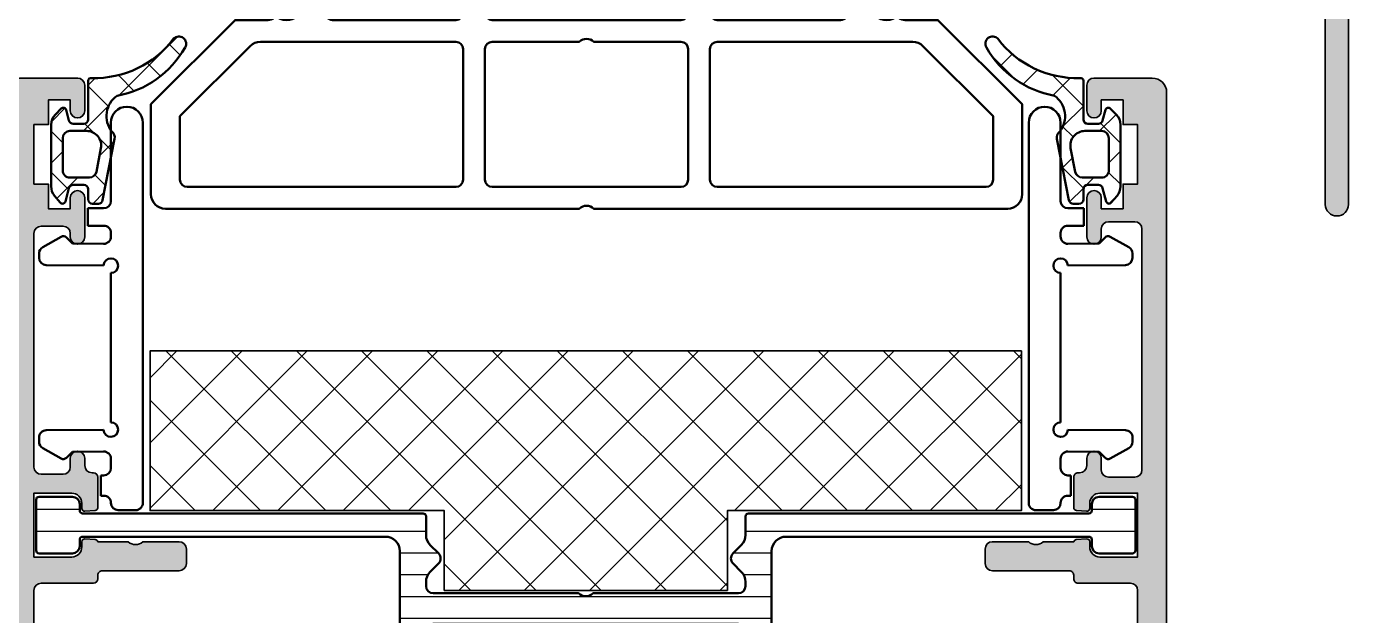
# Model space of a CAD drawing. Header units: millimetres. Extents: x -1189 to 0, y 0 to 841.
# Drawn here: x -142.4 to -51.4, y 626.5 to 667.1 of the extents above; entities that cross this region are included whole.
import ezdxf

# ---------------------------------------------------------------- set-up
doc = ezdxf.new("R2010")
doc.units = ezdxf.units.MM
for name, color, linetype, lineweight in [('S03_AL_Kontur', 255, 'Continuous', 35), ('S04_AL_Schraffur', 253, 'Continuous', 25), ('S05_EPDM_Kontur', 31, 'Continuous', 50), ('S06_EPDM_Schraffur', 43, 'Continuous', 25), ('S07_Isolation_Kontur', 91, 'Continuous', 50), ('S08_Isolation_Schraffur', 103, 'Continuous', 25), ('S09_KS_Kontur', 254, 'Continuous', 50), ('S14_Zubehör_Schraffur', 33, 'Continuous', 25), ('S35_Dämmung_Kontur', 3, 'Continuous', 35), ('S36_Dämmung_Schraffur', 120, 'Continuous', 25)]:
    doc.layers.add(name, color=color, linetype=linetype, lineweight=lineweight)

# ---------------------------------------------------------------- blocks, each defined once
blk = doc.blocks.new('278385_s')
at = {"layer": 'S09_KS_Kontur'}
for points in [[(-1.972611661398811, 6.789338876437856), (-1.184713604965282, 5.33702463610684, -0.5685429899143327), (-1.8, 4.303224318423972), (-1.899999999999999, 4.303224318423965), (-1.899999999999999, 0.3032243184239682, 0.414213562373095), (-0.8999999999999955, -0.6967756815760389, -0.414213562373095), (-0.6999999999999984, -0.8967756815760346), (-0.6999999999999988, -1.196775681576035, 0.414213562373095), (-0.1999999999999988, -1.696775681576035), (3.200000000000002, -1.696775681576035, 0.414213562373095), (3.5, -1.396775681576038), (3.500000000000002, -0.896775681576031, -0.414213562373095), (3.700000000000002, -0.6967756815760353), (4.800000000000002, -0.6967756815760353, -0.414213562373095), (5.000000000000002, -0.8967756815760346), (5.000000000000002, -2.696775681576028, 0.414213562373095), (5.500000000000004, -3.196775681576028, -0.414213562373095), (5.800000000000002, -3.496775681576025), (5.800000000000002, -3.696775681576028, 0.414213562373095), (6.300000000000002, -4.196775681576028), (16.7456769507773, -4.196775681576028, 0.5205670505517448), (17.02758473701307, -3.794169638578332), (16.95668773432059, -3.599381724573725, -0.5205670505517448), (17.23859552055636, -3.196775681576028), (17.94989623089514, -3.196775681576028, -0.315298788878983), (18.4197425412881, -3.52576560991319), (19.69458688330019, -7.028371652910899, -0.5205670505517478), (19.50664835914301, -7.29677568157603), (18.63989794855664, -7.296775681576033, 1.624273344964764), (18.78348872658186, -9.524361888472578, -0.3123882026992382), (19.0105547950459, -9.54122012602047, 0.1715728752538101), (19.4505323477842, -9.696775681576026), (21.7, -9.696775681576028), (27.5, -15.49677568157603), (27.5, -21.69677568157603, -0.414213562373095), (26.5, -22.69677568157603), (-1.999999999999992, -22.69677568157604, 0.4000000000000087), (-3.000000000000006, -22.69677568157604), (-31.5, -22.69677568157604, -0.4142135623730951), (-32.5, -21.69677568157604), (-32.5, -15.49677568157603), (-26.7, -9.696775681576028), (-24.4505323477842, -9.696775681576026, 0.1715728752538107), (-24.0105547950459, -9.54122012602047, -0.3123882026992382), (-23.78348872658186, -9.524361888472578, 1.624273344964764), (-23.63989794855664, -7.296775681576033), (-24.50664835914301, -7.29677568157603, -0.5205670505517468), (-24.69458688330019, -7.028371652910899), (-23.4197425412881, -3.52576560991319, -0.315298788878983), (-22.94989623089514, -3.196775681576028), (-22.23859552055636, -3.196775681576028, -0.5205670505517456), (-21.95668773432059, -3.599381724573725), (-22.02758473701307, -3.794169638578332, 0.5205670505517448), (-21.74567695077729, -4.196775681576028), (-11.3, -4.196775681576032, 0.414213562373095), (-10.8, -3.696775681576032), (-10.8, -3.496775681576025, -0.414213562373095), (-10.5, -3.196775681576028, 0.414213562373095), (-10, -2.696775681576028), (-10, -0.8967756815760346, -0.414213562373095), (-9.799999999999999, -0.6967756815760353), (-8.7, -0.6967756815760353, -0.414213562373095), (-8.5, -0.8967756815760346), (-8.5, -1.396775681576038, 0.414213562373095), (-8.2, -1.696775681576039), (-4.799999999999997, -1.696775681576035, 0.414213562373095), (-4.299999999999999, -1.196775681576035), (-4.299999999999997, -0.8967756815760382, -0.414213562373095), (-4.099999999999997, -0.6967756815760353, 0.4142135623730951), (-3.100000000000003, 0.3032243184239682), (-3.100000000000001, 4.303224318423965), (-3.199999999999999, 4.303224318423965, -0.5685429899143336), (-3.815286395034719, 5.33702463610684), (-3.027388338601189, 6.789338876437856, -0.5951694776161409)], [(-1.999999999999995, -3.696775681576035, 0.400000000000006), (-3.000000000000003, -3.696775681576035), (-8.999999999999998, -3.696775681576032), (-8.999999999999998, -3.896775681576027, -0.414213562373095), (-9.299999999999999, -4.196775681576028, 0.414213562373095), (-9.499999999999996, -4.396775681576031), (-9.499999999999998, -9.19677568157606, 0.414213562373095), (-8.999999999999998, -9.696775681576062), (4.000000000000004, -9.69677568157601, 0.414213562373095), (4.500000000000002, -9.19677568157601), (4.499999999999998, -4.396775681576031, 0.414213562373095), (4.299999999999999, -4.196775681576028, -0.414213562373095), (4.000000000000002, -3.896775681576031), (4.000000000000002, -3.696775681576032)], [(-11.5, -9.696775681576007, 0.414213562373095), (-11, -9.196775681576003), (-11, -6.196775681576032, 0.414213562373095), (-11.5, -5.696775681576032), (-21.33340978754151, -5.696775681576035, 0.7228447219220605), (-21.51209079204562, -6.237759288133407, -0.2999511632831438), (-20.47422659524214, -9.081391066191388, 0.4841854633560997), (-19.98772233983162, -9.696775681576002)], [(6.500000000000004, -5.696775681576032, 0.414213562373095), (6.000000000000002, -6.196775681576032), (6.000000000000002, -9.196775681576005, 0.414213562373095), (6.500000000000004, -9.696775681576007), (14.98772233983162, -9.696775681576003, 0.4841854633560995), (15.47422659524214, -9.081391066191388, -0.299951163283144), (16.51209079204562, -6.237759288133407, 0.72284472192206), (16.33340978754151, -5.696775681576032)], [(-30.5, -20.69677568157603, 0.414213562373095), (-30, -21.19677568157603), (-11.5, -21.19677568157604, 0.414213562373095), (-11, -20.69677568157604), (-11, -11.69677568157604, 0.414213562373095), (-11.5, -11.19677568157604), (-24.95735931288072, -11.19677568157603, 0.198912367379658), (-25.66446609406727, -11.48966890038949), (-30.5, -16.32520280632222)], [(4.500000000000002, -11.69677568157604, 0.414213562373095), (4, -11.19677568157603), (-1.999999999999998, -11.19677568157604, 0.4000000000000014), (-2.999999999999999, -11.19677568157604), (-8.999999999999998, -11.19677568157604, 0.414213562373095), (-9.499999999999998, -11.69677568157604), (-9.5, -20.69677568157604, 0.414213562373095), (-9, -21.19677568157604), (4.000000000000004, -21.19677568157604, 0.414213562373095), (4.500000000000004, -20.69677568157604)], [(6.000000000000002, -20.69677568157604, 0.414213562373095), (6.500000000000004, -21.19677568157604), (25, -21.19677568157603, 0.414213562373095), (25.5, -20.69677568157603), (25.5, -16.32520280632222), (20.66446609406726, -11.48966890038949, 0.1989123673796576), (19.95735931288071, -11.19677568157604), (6.500000000000004, -11.19677568157604, 0.414213562373095), (6.000000000000002, -11.69677568157604)]]:
    blk.add_lwpolyline(points, format="xyb", close=True, dxfattribs=at)
blk = doc.blocks.new('244830_s')
at = {"layer": 'S06_EPDM_Schraffur'}
h = blk.add_hatch(dxfattribs=at)
h.set_pattern_fill('NETZ', color=256, scale=2, angle=45, style=0)
h.set_pattern_definition([(45, (617.6430148783927, -433.0248518218812), (-1.414213562373095, 1.414213562373095), []), (135, (617.6430148783927, -433.0248518218812), (-1.414213562373095, -1.414213562373095), [])])
edge = h.paths.add_edge_path()
edge.add_arc((-2.034493289877435, 14.4148935485659), 6.740180858722241, 209.3700512350098, 259.78928910730383, ccw=False)
edge.add_arc((-7.480198624881018, 11.36740274323142), 0.4999999999999946, 44.0683597394538, 211.0936793420307, ccw=False)
edge.add_arc((-1.679429882861586, 15.80543483673694), 6.807379143250569, 216.9314333465158, 271.7086807207741)
edge.add_arc((-1.434867263047893, 8.805453047253074), 0.2000000000006434, -1.432454155292362e-11, 101.99999999996828, ccw=False)
edge.add_line((-1.234867263047249, 8.805453047253025), (-1.234867263047249, 6.155499459965313))
edge.add_arc((-0.9348672630471075, 6.15549945996541), 0.3000000000001417, 180.0000000000185, 269.9933231079374)
edge.add_line((-0.9349022231721165, 5.855499462002285), (-0.1991450165367041, 5.855413721455079))
edge.add_arc((-0.1991100564113628, 6.155413719418073), 0.300000000000011, 269.9933231078738, 345.0020871750988)
edge.add_line((0.09067051976717266, 6.077778561985099), (0.286053689845744, 6.807064744601746))
edge.add_arc((0.4792397524149221, 6.755340913562221), 0.1999905234464567, 45.00209392151629, 165.0111296612356, ccw=False)
edge.add_line((0.6206492395073155, 6.896760736885028), (1.026467698804936, 6.491044948072101))
edge.add_arc((0.3194503822191963, 5.783848713602233), 1.00000000000023, 0.00667689207358535, 45.007248721084295, ccw=False)
edge.add_line((1.319450375429369, 5.783965247352455), (1.316751917452507, 1.533195530431499))
edge.add_arc((0.3167519242423035, 1.533312064181776), 1.000000000000261, 319.99332914569226, 359.9933231079232, ccw=False)
edge.add_line((1.082721523454893, 0.8904352695448665), (0.6844087249234008, 0.4158567854594821))
edge.add_arc((0.531213691815615, 0.5444441711514252), 0.2000085846357204, 194.9949547169631, 319.9908951983617, ccw=False)
edge.add_line((0.3380156768344023, 0.4926951524621472), (0.08902272705597625, 1.422147713532524))
edge.add_arc((-0.2007591602997477, 1.344517450357071), 0.300000000000226, 14.99694512833483, 89.9935321095999)
edge.add_line((-0.2007252945048776, 1.644517448445811), (-0.9365709708606573, 1.644600515108436))
edge.add_arc((-0.9366048366553728, 1.344600517019832), 0.3000000000000915, 89.99353210962943, 179.9933231079169)
edge.add_line((-1.236604834618447, 1.344635477144948), (-1.236628147543797, 0.6445824879829161))
edge.add_arc((-1.536628145506666, 0.6446174481079535), 0.299999999999886, 270.00000000001313, 359.9933231079319, ccw=False)
edge.add_line((-1.536628145506597, 0.3446174481080675), (-1.936628147543502, 0.3446174481080106))
edge.add_arc((-1.936628147543562, 0.6446174481081727), 0.300000000000162, 191.0245730891836, 270.0000000000115, ccw=False)
edge.add_line((-2.231091725171041, 0.587248454296855), (-3.05464108069441, 4.81436267523236))
edge.add_arc((-2.563868451315437, 4.909977664917692), 0.5000000000000766, 125.4973903420088, 191.0245730891649, ccw=False)
edge.add_arc((-4.212267089522613, 6.371088134938761), 1.719110725760273, 322.1837843679336, 415.125660958805)
edge = h.paths.add_edge_path(flags=16)
edge.add_line((0.5180558317761097, 2.644493661742217), (0.518055831775996, 4.855389154711133))
edge.add_arc((0.01805583177601022, 4.855389154711091), 0.4999999999999858, 4.885331990728101e-12, 90.0000000000016)
edge.add_line((0.01805583177599601, 5.355389154711077), (-1.131378266252113, 5.355389154711133))
edge.add_arc((-1.131378266252218, 4.355389154711097), 1.000000000000036, 89.99999999999399, 191.0245730891656)
edge.add_line((-2.112923525010046, 4.164159175340444), (-1.798225802653633, 2.548878672056787))
edge.add_arc((-1.30745317327472, 2.644493661742192), 0.5000000000000322, 191.0245730891744, 270.0000000000061)
edge.add_line((-1.307453173274666, 2.14449366174216), (0.0180558317761097, 2.14449366174216))
edge.add_arc((0.01805583177609549, 2.644493661742175), 0.5000000000000142, 270.0000000000016, 360.0000000000048)
at = {"layer": 'S05_EPDM_Kontur'}
for points in [[(-3.229316544093081, 7.781460395252964, -0.2236146196424351), (-7.90836065559688, 11.10918331047458, -0.8927326299376446), (-7.120943379936648, 11.71516080421628, 0.2436685488918972), (-1.476449601211471, 9.001082567400488, -0.4769755326980664), (-1.234867263047249, 8.805453047253025), (-1.234867263047249, 6.155499459965313, 0.4141794308396479), (-0.9349022231721165, 5.855499462002285), (-0.1991450165367041, 5.855413721455079, 0.3394969062912931), (0.09067051976717266, 6.077778561985099), (0.286053689845744, 6.807064744601746, -0.5774028381890749), (0.6206492395073155, 6.896760736885028), (1.026467698804936, 6.491044948072101, -0.1989149611761456), (1.319450375429369, 5.783965247352455), (1.316751917452507, 1.533195530431499, -0.176326953544638), (1.082721523454893, 0.8904352695448665), (0.6844087249234008, 0.4158567854594821, -0.6067906612294862), (0.3380156768344023, 0.4926951524621472), (0.08902272705597625, 1.422147713532524, 0.3394376508386507), (-0.2007252945048776, 1.644517448445811), (-0.9365709708606573, 1.644600515108436, 0.41421249396698), (-1.236604834618447, 1.344635477144948), (-1.236628147543797, 0.6445824879829161, -0.4141794308396478), (-1.536628145506597, 0.3446174481080675), (-1.936628147543502, 0.3446174481080106, -0.3589156494199879), (-2.231091725171041, 0.587248454296855), (-3.05464108069441, 4.81436267523236, -0.2939707904310423), (-2.854201388559432, 5.317048648348532, 0.4293335145750402)], [(0.5180558317761097, 2.644493661742217), (0.518055831775996, 4.855389154711133, 0.4142135623730784), (0.01805583177599601, 5.355389154711077), (-1.131378266252113, 5.355389154711133, 0.4717616953293868), (-2.112923525010046, 4.164159175340444), (-1.798225802653633, 2.548878672056787, 0.3589156494200065), (-1.307453173274666, 2.14449366174216), (0.0180558317761097, 2.14449366174216, 0.4142135623731117)]]:
    blk.add_lwpolyline(points, format="xyb", close=True, dxfattribs=at)
blk = doc.blocks.new('460730_s')
at = {"layer": 'S04_AL_Schraffur'}
h = blk.add_hatch(color=256, dxfattribs=at)
h.dxf.hatch_style = 1
h.paths.add_polyline_path([(10.69999999999999, 1.999999999999993, -0.4142135623730951), (10.19999999999999, 2.499999999999993), (10.19999999999999, 4, -0.4142135623730951), (10.69999999999999, 4.5), (10.95, 4.5, 1), (10.95, 5.5), (8.25, 5.5, 1), (8.25, 4.5), (9, 4.5), (9, 2.999999999999957), (7.299999999999997, 2.999999999999957), (7.299999999999995, 2.000000000000053), (3.200000000000003, 2.000000000000053), (3.200000000000005, 2.999999999999957), (1.499999999999996, 2.999999999999957), (1.5, 4.5), (2.250000000000032, 4.500000000000007, 1), (2.250000000000025, 5.500000000000007), (0.4999999999999964, 5.5, 0.4142135623730929), (0, 5), (0, 1, 0.4142135623730951), (1, 0), (81.50000000000003, -7.105427357601002e-15, 0.4142135623730949), (82.00000000000003, 0.4999999999999931), (82.00000000000003, 4.499999999999979, 0.4142135623730909), (81.50000000000003, 4.999999999999979), (80.20000000000002, 4.999999999999993, 0.4142135623730949), (79.70000000000002, 4.500000000000007), (79.70000000000002, 3.999999999999986), (80.70000000000002, 3.999999999999979), (80.70000000000002, 2.499999999999986, -0.4142135623730951), (79.70000000000002, 1.499999999999986), (75.70000000000002, 1.499999999999986, -0.4142135623730943), (74.70000000000002, 2.499999999999988), (74.70000000000002, 3.999999999999986), (75.70000000000002, 3.999999999999986), (75.70000000000002, 4.499999999999993, 0.4142135623730951), (75.20000000000002, 4.999999999999993), (72.4, 4.999999999999993, 0.4142135623730951), (71.9, 4.499999999999993), (71.9, 4.29999999999999, 0.4142135623730992), (72.4, 3.79999999999999), (72.9, 3.799999999999997, -0.414213562373097), (73.4, 3.299999999999994), (73.4, 2.499999999999989, -0.4142135623730951), (72.9, 1.999999999999989), (55.5, 1.999999999999989, -0.4142135623730951), (55, 2.499999999999989), (55, 3.300000000042118, -0.4142135623730951), (55.5, 3.800000000042118), (56.00000000000645, 3.800000000042118, 0.4142135623730962), (56.50000000000645, 4.300000000042116), (56.50000000000645, 4.500000000046411, 0.4142135623730938), (56.00000000000645, 5.000000000046413), (55.5, 5.000000000046413, -0.4142135623730951), (55, 5.500000000046413), (55, 6.100000000000023, 0.4142135623730951), (54.70000000000001, 6.400000000000013), (54.54938411129854, 6.400000000000013, -0.4142135623730986), (54.24938411129853, 6.700000000000021), (54.24938411129853, 8.49999999999999, -0.3999999999999999), (54.24938411129853, 9.499999999999998), (54.24938411129853, 12.00000000000003, 0.414213562373095), (53.74938411129854, 12.50000000000001), (52.74938411129853, 12.50000000000001, 0.4142135623730951), (52.24938411129853, 12.00000000000001), (52.24938411129853, 6.400000000000014, 0.3233120854365964), (52.09938411129852, 6.2201769888134), (52.04999999999998, 5.513951294748844, 0.434812374960939), (52.24951281005195, 5.300000000000011), (52.93377223398314, 5.300000000000004, -0.5119182938524799), (53.21837722339829, 4.905131670194974), (52.31837722339833, 2.205131670194966, -0.3228228060551147), (52.03377223398317, 2.000000000000011), (50.16622776601684, 2.000000000000021, -0.3228228060551128), (49.88162277660169, 2.205131670194971), (48.98162277660171, 4.905131670194961, -0.5119182938524856), (49.26622776601687, 5.300000000000012), (49.95048718994805, 5.300000000000011, 0.4348123749609299), (50.15000000000001, 5.513951294748824), (50.10105123163956, 6.213951294748831, 0.3939104756149538), (49.90153842158759, 6.400000000000013), (48.49999999999998, 6.399999999999984, 0.4142135623730888), (47.5, 5.399999999999984), (47.5, 2.499999999999975, -0.4142135623730953), (47.00000000000001, 1.999999999999989), (35.29999999999998, 1.999999999999993, -0.4142135623730973), (34.79999999999998, 2.499999999999991), (34.79999999999998, 6.099999999999994, 0.4142135623730865), (34.49999999999999, 6.399999999999991), (34.24938411130027, 6.399999999999999, -0.4142135623730865), (33.94938411130028, 6.699999999999996), (33.94938411130028, 11.99999999999999, 0.4142135623730951), (33.44938411130028, 12.49999999999999), (32.44938411129854, 12.49999999999999, 0.4142135623730951), (31.94938411129854, 11.99999999999999), (31.94938411129854, 9.5, -0.4000000000000031), (31.94938411129854, 8.499999999999986), (31.94938411129854, 6.400000000000006, 0.3233120854365927), (31.79938411129854, 6.220176988813377), (31.74999999999999, 5.513951294748232, 0.4348123749609304), (31.94951281005195, 5.299999999999415), (32.29999999999997, 5.299999999999422, -0.4142135623731009), (32.99999999999999, 4.599999999999419), (32.99999999999999, 1.999999999999996), (28.60000000000001, 1.999999999999996), (28.60000000000002, 4.599999999999426, -0.4142135623730934), (29.30000000000001, 5.299999999999415), (29.65048718994805, 5.299999999999415, 0.4348123749609288), (29.85000000000001, 5.513951294748226), (29.80105123163952, 6.213951294748816, 0.3939104756149464), (29.60153842158754, 6.400000000000006), (27.49999999999998, 6.400000000000006, 0.4142135623730951), (27.19999999999997, 6.100000000000005), (27.19999999999997, 6.000000000000014, -0.4142135623730951), (26.69999999999997, 5.500000000000014), (26.19999999999997, 5.500000000000014, 1), (26.19999999999997, 4.500000000000007), (26.79999999999998, 4.5, -0.4142135623730914), (27.29999999999997, 4), (27.29999999999997, 2.499999999999989, -0.4142135623730951), (26.79999999999997, 1.999999999999989)])
at = {"layer": 'S03_AL_Kontur'}
blk.add_lwpolyline([(31.94938411129854, 8.499999999999986, 0.4000000000000026), (31.94938411129854, 9.5), (31.94938411129854, 11.99999999999999, -0.414213562373095), (32.44938411129854, 12.49999999999999), (33.44938411130028, 12.49999999999999, -0.414213562373095), (33.94938411130028, 11.99999999999999), (33.94938411130028, 6.699999999999996, 0.414213562373095), (34.24938411130027, 6.399999999999999), (34.49999999999999, 6.399999999999991, -0.414213562373095), (34.79999999999998, 6.099999999999994), (34.79999999999998, 2.499999999999989, 0.414213562373095), (35.29999999999998, 1.999999999999993), (47.00000000000003, 1.999999999999989, 0.4142135623730955), (47.5, 2.499999999999989), (47.5, 5.399999999999984, -0.414213562373095), (48.5, 6.399999999999984), (49.90153842158759, 6.400000000000013, -0.3939104756149392), (50.10105123163956, 6.213951294748838), (50.15000000000001, 5.513951294748843, -0.4348123749609385), (49.95048718994806, 5.300000000000011), (49.26622776601687, 5.300000000000011, 0.5119182938524829), (48.98162277660171, 4.905131670194962), (49.88162277660169, 2.205131670194966, 0.3228228060551124), (50.16622776601685, 2.000000000000021), (52.03377223398317, 2.000000000000011, 0.3228228060551125), (52.31837722339833, 2.205131670194962), (53.21837722339828, 4.905131670194962, 0.5119182938524837), (52.93377223398315, 5.300000000000004), (52.24951281005195, 5.300000000000011, -0.4348123749609377), (52.04999999999998, 5.513951294748843), (52.09938411129852, 6.220176988813414, -0.3233120854365777), (52.24938411129853, 6.400000000000013), (52.24938411129853, 12.00000000000001, -0.414213562373095), (52.74938411129853, 12.50000000000001), (53.74938411129855, 12.50000000000001, -0.414213562373095), (54.24938411129853, 12.00000000000001), (54.24938411129853, 9.5, 0.4000000000000029), (54.24938411129853, 8.499999999999986), (54.24938411129853, 6.700000000000017, 0.414213562373095), (54.54938411129854, 6.400000000000013), (54.70000000000002, 6.400000000000013, -0.414213562373095), (55, 6.100000000000016), (55, 5.500000000046413, 0.414213562373095), (55.5, 5.000000000046413), (56.00000000000645, 5.000000000046413, -0.4142135623730928), (56.50000000000645, 4.500000000046413), (56.50000000000645, 4.300000000042118, -0.4142135623730973), (56.00000000000645, 3.800000000042118), (55.5, 3.800000000042118, 0.414213562373095), (55, 3.300000000042118), (55, 2.499999999999989, 0.414213562373095), (55.5, 1.999999999999989), (72.9, 1.999999999999989, 0.414213562373095), (73.4, 2.499999999999989), (73.4, 3.29999999999999, 0.414213562373095), (72.9, 3.799999999999997), (72.4, 3.79999999999999, -0.414213562373095), (71.9, 4.29999999999999), (71.9, 4.499999999999993, -0.414213562373095), (72.4, 4.999999999999993), (75.20000000000002, 4.999999999999993, -0.414213562373095), (75.70000000000002, 4.499999999999993), (75.70000000000002, 3.999999999999986), (74.70000000000002, 3.999999999999986), (74.70000000000002, 2.499999999999993, 0.4142135623730955), (75.70000000000002, 1.499999999999986), (79.70000000000002, 1.499999999999986, 0.414213562373095), (80.70000000000002, 2.499999999999986), (80.70000000000002, 3.999999999999979), (79.70000000000002, 3.999999999999986), (79.70000000000002, 4.499999999999993, -0.4142135623730947), (80.19999999999999, 4.999999999999993), (81.50000000000003, 4.999999999999979, -0.414213562373095), (82.00000000000003, 4.499999999999979), (82.00000000000003, 0.4999999999999929, -0.4142135623730948), (81.50000000000003, -7.105427357601002e-15), (1, 0, -0.414213562373095), (0, 1), (0, 5, -0.414213562373095), (0.5, 5.5), (2.250000000000028, 5.500000000000007, -0.9999999999999999), (2.250000000000028, 4.500000000000007), (1.5, 4.5), (1.5, 2.999999999999957), (3.200000000000003, 2.999999999999957), (3.200000000000003, 2.000000000000053), (7.299999999999997, 2.000000000000053), (7.299999999999997, 2.999999999999957), (9, 2.999999999999957), (9, 4.5), (8.25, 4.5, -0.9999999999999999), (8.25, 5.5), (10.95, 5.5, -0.9999999999999999), (10.95, 4.5), (10.69999999999999, 4.5, 0.414213562373095), (10.19999999999999, 4), (10.19999999999999, 2.499999999999993, 0.414213562373095), (10.69999999999999, 1.999999999999993), (26.79999999999997, 1.999999999999989, 0.414213562373095), (27.29999999999997, 2.499999999999989), (27.29999999999997, 4, 0.414213562373095), (26.79999999999997, 4.5), (26.19999999999997, 4.500000000000007, -0.9999999999999999), (26.19999999999997, 5.500000000000014), (26.69999999999997, 5.500000000000014, 0.414213562373095), (27.19999999999997, 6.000000000000014), (27.19999999999997, 6.100000000000001, -0.414213562373095), (27.49999999999997, 6.400000000000006), (29.60153842158753, 6.400000000000006, -0.3939104756149459), (29.80105123163952, 6.213951294748824), (29.85000000000001, 5.513951294748239, -0.4348123749609302), (29.65048718994807, 5.299999999999415), (29.30000000000001, 5.299999999999415, 0.414213562373095), (28.60000000000002, 4.599999999999419), (28.60000000000001, 1.999999999999996), (32.99999999999999, 1.999999999999996), (32.99999999999999, 4.599999999999419, 0.4142135623730948), (32.29999999999998, 5.299999999999422), (31.94951281005194, 5.299999999999415, -0.4348123749609288), (31.74999999999999, 5.513951294748239), (31.79938411129854, 6.220176988813378, -0.3233120854365916), (31.94938411129854, 6.400000000000006)], format="xyb", close=True, dxfattribs=at)
blk = doc.blocks.new('460750_s')
at = {"layer": 'S04_AL_Schraffur'}
h = blk.add_hatch(color=256, dxfattribs=at)
h.dxf.hatch_style = 1
h.paths.add_polyline_path([(-52.7, -2), (-52.7, -2.99999999999995), (-51, -2.99999999999995), (-51, -4.500000000000004), (-51.75000000000001, -4.5, 1), (-51.75000000000001, -5.5), (-49.05000000000001, -5.5, 1), (-49.05000000000001, -4.5), (-49.60000000000001, -4.5, -0.4142135623730951), (-50.10000000000001, -4), (-50.10000000000001, -2.199999999996351, -0.4142135623730951), (-49.60000000000001, -1.699999999996351), (-33.00000000000001, -1.699999999996351, -0.4142135623730957), (-32.50000000000001, -2.19999999999635), (-32.50000000000001, -4, -0.4142135623730952), (-33.00000000000001, -4.5), (-33.80000000000001, -4.5, 1), (-33.80000000000001, -5.500000000000014), (-33.30000000000001, -5.500000000000014, -0.4142135623730951), (-32.80000000000001, -6.000000000000014), (-32.80000000000001, -6.100000000000003, 0.4142135623730933), (-32.50000000000001, -6.400000000000002), (-30.39846157841237, -6.400000000000002, 0.3939104756149694), (-30.1989487683604, -6.213951294748797), (-30.15000000000001, -5.513951294748816, 0.4348123749609035), (-30.34951281005196, -5.300000000000018), (-30.69999999999999, -5.300000000000018, -0.4142135623730949), (-31.39999999999999, -4.600000000000016), (-31.4, -2), (-27.00000000000002, -2), (-27.00000000000001, -4.600000000000015, -0.4142135623730954), (-27.70000000000002, -5.300000000000018), (-28.05048718994805, -5.300000000000018, 0.4348123749609136), (-28.25000000000001, -5.513951294748837), (-28.20061588870152, -6.220176988813388, 0.3233120854366302), (-28.05061588870151, -6.400000000000003), (-28.05061588870151, -8.499999999999993, -0.4000000000000028), (-28.05061588870151, -9.500000000000007), (-28.05061588870151, -12, 0.4142135623730951), (-27.55061588870151, -12.5), (-26.55061588869978, -12.5, 0.4142135623730951), (-26.05061588869978, -12), (-26.05061588869978, -6.700000000000001, -0.4142135623730933), (-25.75061588869978, -6.400000000000002), (-25.50000000000001, -6.400000000000002, 0.4142135623730933), (-25.20000000000002, -6.100000000000003), (-25.20000000000002, -2.499999999992724, -0.4142135623731825), (-24.69999999999987, -1.999999999992724), (-12.99999999999984, -1.999999999996206, -0.414213562373008), (-12.49999999999999, -2.499999999996207), (-12.5, -5.399999999999996, 0.4142135623730958), (-11.5, -6.399999999999999), (-10.09846157841243, -6.399999999999999, 0.3939104756149499), (-9.898948768360455, -6.213951294748825), (-9.849999999999994, -5.513951294748841, 0.4348123749609356), (-10.04951281005197, -5.300000000000001), (-10.73377223398317, -5.299999999999997, -0.5119182938524809), (-11.01837722339833, -4.90513167019494), (-10.11837722339835, -2.205131670194953, -0.3228228060551127), (-9.833772233983197, -2), (-7.966227766016843, -2, -0.3228228060551218), (-7.681622776601642, -2.205131670194976), (-6.781622776601672, -4.905131670194951, -0.5119182938524814), (-7.066227766016823, -5.299999999999997), (-7.750487189948039, -5.300000000000001, 0.4348123749609201), (-7.949999999999996, -5.513951294748829), (-7.900615888701473, -6.2201769888134, 0.3233120854366335), (-7.750615888701461, -6.399999999999998), (-7.750615888701475, -16.79999999999526, 0.4142135623719733), (-5.250615888715835, -19.29999999999048), (-1.999999999998082, -19.30000000000294, -0.4142135623719712), (-1.5, -19.80000000000294), (-1.5, -20.79999999999565), (-0.7000000000045503, -20.80000000000294, 0.4142135623757631), (-0.1999999999999957, -20.30000000000294), (-0.2000000000000028, -15.5, 0.4142135623730962), (-1.20000000000001, -14.5), (-1.700000000000003, -14.5), (-1.700000000000003, -17, -0.4142135623730956), (-2.700000000000003, -18.00000000000001), (-4.000000000000007, -18, -0.4142135623730934), (-5, -17), (-5, -10, -0.4000000000000014), (-5, -9), (-5, -3, -0.4142135623730951), (-4, -2), (-2.700000000000003, -2, -0.4142135623730951), (-1.700000000000003, -3), (-1.700000000000003, -4.5), (-1.099999999999987, -4.5), (7.105427357601002e-15, -3.399999999999994), (0, 0), (-59, 0, 0.4142135623730951), (-60, -1), (-60, -5.000000000000007, 0.4142135623730951), (-59.50000000000001, -5.5), (-57.75, -5.5, 1), (-57.75, -4.500000000000004), (-58.5, -4.5), (-58.5, -2.99999999999995), (-56.8, -2.99999999999995), (-56.8, -2)])
at = {"layer": 'S03_AL_Kontur'}
blk.add_lwpolyline([(-27.00000000000001, -4.600000000000016), (-27.00000000000001, -2), (-31.39999999999999, -2), (-31.39999999999999, -4.600000000000016, 0.414213562373095), (-30.69999999999999, -5.300000000000018), (-30.34951281005196, -5.300000000000018, -0.4348123749609255), (-30.15000000000001, -5.513951294748836), (-30.1989487683604, -6.213951294748817, -0.3939104756149521), (-30.39846157841238, -6.400000000000002), (-32.50000000000001, -6.400000000000002, -0.414213562373095), (-32.80000000000001, -6.100000000000001), (-32.80000000000001, -6.000000000000014, 0.414213562373095), (-33.30000000000001, -5.500000000000014), (-33.80000000000001, -5.500000000000014, -0.9999999999999999), (-33.80000000000001, -4.5), (-33.00000000000001, -4.5, 0.4142135623730947), (-32.50000000000001, -4), (-32.50000000000001, -2.199999999996351, 0.4142135623730963), (-33.00000000000001, -1.699999999996351), (-49.60000000000001, -1.699999999996351, 0.414213562373095), (-50.10000000000001, -2.199999999996351), (-50.10000000000001, -4, 0.4142135623730957), (-49.60000000000001, -4.5), (-49.05000000000001, -4.5, -0.9999999999999999), (-49.05000000000001, -5.5), (-51.75000000000001, -5.5, -0.9999999999999999), (-51.75000000000001, -4.5), (-51, -4.500000000000004), (-51, -2.99999999999995), (-52.7, -2.99999999999995), (-52.7, -2), (-56.8, -2), (-56.8, -2.99999999999995), (-58.5, -2.99999999999995), (-58.5, -4.5), (-57.75, -4.500000000000004, -0.9999999999999999), (-57.75, -5.5), (-59.50000000000001, -5.5, -0.414213562373095), (-60, -5), (-60, -1, -0.414213562373095), (-59, 0), (0, 0), (0, -3.399999999999999), (-1.100000000000001, -4.5), (-1.700000000000003, -4.5), (-1.700000000000003, -3, 0.414213562373095), (-2.700000000000003, -2), (-4, -2, 0.414213562373095), (-5, -3), (-5, -9, 0.4), (-5, -10), (-5, -17, 0.4142135623730944), (-4, -18), (-2.700000000000003, -18, 0.414213562373095), (-1.700000000000003, -17), (-1.700000000000003, -14.5), (-1.199999999999996, -14.5, -0.414213562373095), (-0.1999999999999957, -15.50000000000001), (-0.1999999999999957, -20.30000000000294, -0.4142135623730951), (-0.6999999999999957, -20.80000000000294), (-1.5, -20.79999999999565), (-1.5, -19.80000000000294, 0.414213562373095), (-2, -19.30000000000294), (-5.250615888711039, -19.29999999999048, -0.4142135623730955), (-7.750615888701475, -16.79999999999048), (-7.750615888701461, -6.399999999999999, -0.3233120854369754), (-7.900615888701488, -6.220176988813151), (-7.950000000000003, -5.513951294748829, -0.4348123749609404), (-7.750487189948032, -5.300000000000001), (-7.066227766016823, -5.299999999999997, 0.5119182938524801), (-6.781622776601672, -4.905131670194951), (-7.681622776601657, -2.205131670194945, 0.3228228060550815), (-7.966227766016836, -2), (-9.833772233983197, -2, 0.3228228060551073), (-10.11837722339835, -2.205131670194945), (-11.01837722339834, -4.905131670194951, 0.5119182938524734), (-10.73377223398317, -5.299999999999997), (-10.04951281005197, -5.300000000000001, -0.4348123749609052), (-9.849999999999994, -5.513951294748829), (-9.898948768360455, -6.213951294748828, -0.3939104756149359), (-10.09846157841242, -6.399999999999999), (-11.5, -6.399999999999999, -0.414213562373095), (-12.5, -5.399999999999999), (-12.49999999999999, -2.499999999996206, 0.4142135623730947), (-12.99999999999999, -1.999999999996206), (-24.70000000000002, -1.999999999992724, 0.414213562373095), (-25.20000000000002, -2.499999999992724), (-25.20000000000002, -6.100000000000001, -0.414213562373095), (-25.50000000000001, -6.400000000000002), (-25.75061588869978, -6.400000000000002, 0.414213562373095), (-26.05061588869978, -6.700000000000003), (-26.05061588869978, -12, -0.414213562373095), (-26.55061588869977, -12.5), (-27.55061588870151, -12.5, -0.414213562373095), (-28.05061588870151, -12), (-28.05061588870151, -9.500000000000007, 0.4000000000000029), (-28.05061588870151, -8.499999999999993), (-28.05061588870151, -6.400000000000002, -0.3233120854366417), (-28.20061588870152, -6.220176988813378), (-28.25000000000001, -5.513951294748836, -0.434812374960922), (-28.05048718994804, -5.300000000000018), (-27.70000000000002, -5.300000000000018, 0.414213562373095)], format="xyb", close=True, dxfattribs=at)
blk = doc.blocks.new('30023880_s')
at = {"layer": 'S08_Isolation_Schraffur'}
h = blk.add_hatch(dxfattribs=at)
h.set_pattern_fill('LINIE', color=256, scale=1.5)
h.set_pattern_definition([(0, (37.85000000000001, -0.7999999999999963), (0, 1.5), [])])
h.paths.add_polyline_path([(24.05, 27.4, -0.4142135623731), (23.85000000000001, 27.6), (23.85000000000006, 30.2, 0.4142135623731009), (23.65000000000006, 30.40000000000001), (23.45, 30.40000000000001, 0.198912367379658), (23.3085786437627, 30.34142135623732), (22.20857864376269, 29.24142135623731, 0.6681786379192989), (22.35, 28.90000000000001), (23.05, 28.90000000000001), (23.05, 27.6, -0.4142135623730951), (22.85, 27.4), (18.65000000000001, 27.4, 0.414213562373095), (17.65000000000001, 26.4), (17.65000000000001, 21.6, -0.4142135623730951), (17.15000000000001, 21.1), (3, 21.1, -1), (3, 21.5), (3, 21.97251482265545, 0.5119182938524864), (2.736754446796638, 22.16225148226555), (0.1367544467966226, 21.29558481559888, 0.3228228060551111), (-1.4210854715202e-14, 21.10584815598877), (-7.105427357601002e-15, 19.49415184401123, 0.3228228060551103), (0.1367544467966262, 19.30441518440112), (2.736754446796628, 18.43774851773446, 0.5119182938524895), (3, 18.62748517734456), (3, 19.1, -1), (3, 19.5), (24.05, 19.5, -0.4142135623730951), (25.05, 18.5), (25.05, 1.800000000000001, -0.4142135623730951), (24.05, 0.8000000000000007), (3.200000000000006, 0.8000000000000007, -0.4142135623730952), (3.000000000000007, 1), (3.000000000000007, 1.449999999999999, 0.4142135623730951), (2.500000000000007, 1.949999999999999), (0.2000000000000028, 1.949999999999999, 0.4142135623730951), (0, 1.75), (3.552713678800501e-15, -1.75, 0.41421356237309), (0.2000000000000028, -1.949999999999999), (2.500000000000007, -1.949999999999999, 0.4142135623730951), (3.000000000000007, -1.449999999999999), (3.000000000000007, -0.9999999999999964, -0.4142135623730898), (3.200000000000006, -0.8000000000000043), (26.64999999999998, -0.7999999999999972, 0.4142135623731306), (26.84999999999998, -0.599999999999973), (26.84999999999983, 0.6786796564400746, -0.1989123673796684), (27.14289321881322, 1.385786437626685), (27.70355339059341, 1.946446609406959, 0.4142135623731632), (27.70355339059327, 2.6535533905938), (27.14289321881368, 3.214213562373054, -0.1989123673797382), (26.85, 3.92132034355982), (26.85, 4.200000000000003, -0.4142135623730949), (27.35, 4.700000000000003), (37.35000000000001, 4.700000000000003, -0.4000000000000019), (38.35000000000001, 4.700000000000003), (48.35000000000001, 4.700000000000003, -0.4142135623730947), (48.85000000000001, 4.200000000000003), (48.85000000000001, 3.921320343559817, -0.1989123673797379), (48.55710678118633, 3.214213562373054), (47.99644660940659, 2.653553390593643, 0.4142135623733192), (47.99644660940665, 1.946446609406308), (48.55710678118641, 1.385786437627065, -0.1989123673798077), (48.85000000000019, 0.6786796564400781), (48.85000000000004, -0.5999999999999694, 0.4142135623731354), (49.05000000000003, -0.7999999999999936), (72.50000000000001, -0.8000000000000007, -0.4142135623730951), (72.70000000000002, -1), (72.70000000000002, -1.449999999999999, 0.4142135623730951), (73.20000000000002, -1.949999999999999), (75.50000000000001, -1.949999999999999, 0.4142135623730951), (75.70000000000002, -1.75), (75.70000000000002, 1.75, 0.4142135623730951), (75.50000000000001, 1.949999999999999), (73.20000000000002, 1.949999999999999, 0.4142135623730951), (72.70000000000002, 1.449999999999999), (72.70000000000002, 1.000000000000004, -0.4142135623730951), (72.50000000000001, 0.8000000000000007), (51.65000000000002, 0.8000000000000007, -0.4142135623730951), (50.65000000000002, 1.800000000000001), (50.65000000000001, 18.50000000000001, -0.4142135623730945), (51.65000000000001, 19.50000000000001), (72.70000000000002, 19.50000000000001, -1), (72.70000000000002, 19.1), (72.70000000000002, 18.62748517734456, 0.5119182938524719), (72.9632455532034, 18.43774851773446), (75.56324555320339, 19.30441518440112, 0.3228228060551102), (75.70000000000002, 19.49415184401122), (75.70000000000002, 21.10584815598878, 0.3228228060551101), (75.56324555320339, 21.29558481559888), (72.9632455532034, 22.16225148226555, 0.5119182938524631), (72.70000000000002, 21.97251482265544), (72.70000000000002, 21.5, -1), (72.70000000000002, 21.10000000000001), (58.55, 21.10000000000001, -0.4142135623730955), (58.05, 21.60000000000001), (58.05000000000001, 26.39999999999998, 0.4142135623730943), (57.05000000000001, 27.39999999999999), (52.85000000000002, 27.40000000000001, -0.4142135623730978), (52.65000000000001, 27.60000000000001), (52.65000000000001, 28.90000000000001), (53.35000000000002, 28.90000000000001, 0.6681786379192967), (53.49142135623732, 29.24142135623731), (52.39142135623732, 30.34142135623732, 0.1989123673796611), (52.25000000000002, 30.40000000000001), (52.04999999999996, 30.40000000000001, 0.4142135623731015), (51.84999999999996, 30.2), (51.85000000000001, 27.60000000000001, -0.4142135623730986), (51.65000000000001, 27.40000000000001)])
h.paths.add_polyline_path([(27.35, 25.6), (48.35000000000002, 25.6, -0.4142135623730978), (48.85000000000002, 25.1), (48.85000000000002, 15.2, -0.4142135623730951), (47.85000000000001, 14.2), (27.85, 14.2, -0.4142135623730951), (26.85, 15.2), (26.85, 25.1, -0.4142135623730952)], flags=16)
h.paths.add_polyline_path([(25.05, 25.1), (25.05, 21.6, -0.4142135623730951), (24.55, 21.1), (19.95, 21.1, -0.4142135623730951), (19.45, 21.6), (19.45, 25.1, -0.4142135623730951), (19.95, 25.6), (24.55, 25.6, -0.4142135623730952)], flags=16)
h.paths.add_polyline_path([(27.05, 11.7), (37.35000000000001, 11.7, -0.4), (38.35000000000001, 11.7), (48.65000000000002, 11.7, -0.4142135623730923), (48.85000000000002, 11.50000000000001), (48.85000000000002, 7.300000000000004, -0.4142135623730936), (48.35000000000002, 6.800000000000004), (27.35, 6.800000000000004, -0.4142135623730951), (26.85, 7.300000000000004), (26.85, 11.5, -0.4142135623730952)], flags=16)
h.paths.add_polyline_path([(50.65000000000002, 25.1, -0.4142135623730955), (51.15000000000002, 25.6), (55.75000000000001, 25.60000000000001, -0.4142135623730949), (56.25000000000001, 25.1), (56.25, 21.6, -0.4142135623730941), (55.75000000000001, 21.10000000000001), (51.15000000000001, 21.10000000000001, -0.4142135623730966), (50.65000000000001, 21.60000000000001)], flags=16)
at = {"layer": 'S07_Isolation_Kontur'}
for points in [[(48.55710678118634, 3.214213562373054), (47.99644660940648, 2.65355339059353, 0.4142135623729484), (47.99644660940631, 1.946446609406641), (48.55710678118679, 1.385786437626682, -0.1989123673796676), (48.85000000000019, 0.6786796564400741), (48.85000000000004, -0.5999999999999733, 0.4142135623731303), (49.05000000000003, -0.7999999999999953), (72.50000000000001, -0.8000000000000007, -0.414213562373095), (72.70000000000002, -1.000000000000001), (72.70000000000002, -1.449999999999999, 0.414213562373095), (73.20000000000002, -1.949999999999999), (75.50000000000001, -1.95, 0.414213562373095), (75.70000000000002, -1.75), (75.70000000000002, 1.75, 0.414213562373095), (75.50000000000001, 1.95), (73.20000000000002, 1.950000000000001, 0.414213562373095), (72.70000000000002, 1.450000000000001), (72.70000000000002, 1.000000000000002, -0.414213562373095), (72.50000000000001, 0.8000000000000018), (51.65000000000002, 0.8000000000000018, -0.414213562373095), (50.65000000000002, 1.800000000000002), (50.65000000000001, 18.5, -0.414213562373095), (51.65000000000001, 19.50000000000001), (72.70000000000002, 19.50000000000001, -0.9999999999999999), (72.70000000000002, 19.1), (72.70000000000002, 18.62748517734456, 0.5119182938524831), (72.9632455532034, 18.43774851773446), (75.56324555320339, 19.30441518440112, 0.3228228060551127), (75.70000000000002, 19.49415184401122), (75.70000000000002, 21.10584815598878, 0.3228228060551127), (75.56324555320339, 21.29558481559888), (72.9632455532034, 22.16225148226555, 0.5119182938524831), (72.70000000000002, 21.97251482265544), (72.70000000000002, 21.5, -0.9999999999999999), (72.70000000000002, 21.10000000000001), (58.55, 21.10000000000001, -0.414213562373095), (58.05, 21.60000000000001), (58.05000000000001, 26.40000000000001, 0.4142135623730885), (57.05000000000001, 27.39999999999999), (52.85000000000002, 27.40000000000001, -0.414213562373095), (52.65000000000001, 27.6), (52.65000000000001, 28.90000000000001), (53.35000000000002, 28.90000000000001, 0.6681786379192989), (53.49142135623732, 29.24142135623731), (52.39142135623733, 30.34142135623731, 0.1989123673796702), (52.25000000000003, 30.40000000000001), (52.04999999999996, 30.40000000000001, 0.4142135623731015), (51.84999999999996, 30.2), (51.85000000000001, 27.60000000000001, -0.4142135623731015), (51.65000000000001, 27.40000000000001), (24.05, 27.4, -0.4142135623731015), (23.85000000000001, 27.6), (23.85000000000006, 30.2, 0.4142135623731015), (23.65000000000006, 30.40000000000001), (23.45, 30.40000000000001, 0.1989123673796702), (23.30857864376269, 30.34142135623731), (22.20857864376269, 29.24142135623731, 0.6681786379192989), (22.35, 28.90000000000001), (23.05, 28.90000000000001), (23.05, 27.6, -0.414213562373095), (22.85, 27.4), (18.65000000000001, 27.4, 0.4142135623730963), (17.65000000000001, 26.4), (17.65000000000001, 21.6, -0.414213562373095), (17.15000000000001, 21.1), (3, 21.1, -0.9999999999999999), (3, 21.5), (3, 21.97251482265545, 0.5119182938524852), (2.736754446796638, 22.16225148226555), (0.1367544467966226, 21.29558481559888, 0.3228228060551087), (-1.4210854715202e-14, 21.10584815598877), (-7.105427357601002e-15, 19.49415184401122, 0.3228228060551127), (0.1367544467966297, 19.30441518440112), (2.736754446796631, 18.43774851773446, 0.5119182938524831), (3, 18.62748517734456), (3, 19.1, -0.9999999999999999), (3, 19.5), (24.05, 19.5, -0.414213562373095), (25.05, 18.5), (25.05, 1.800000000000002, -0.414213562373095), (24.05, 0.8000000000000018), (3.200000000000003, 0.8000000000000018, -0.414213562373095), (3.000000000000007, 1.000000000000002), (3.000000000000007, 1.450000000000001, 0.414213562373095), (2.500000000000007, 1.949999999999999), (0.2000000000000028, 1.95, 0.414213562373095), (0, 1.75), (0, -1.75, 0.414213562373095), (0.2000000000000028, -1.95), (2.500000000000007, -1.949999999999999, 0.414213562373095), (3.000000000000007, -1.449999999999999), (3.000000000000007, -1.000000000000001, -0.414213562373095), (3.200000000000003, -0.8000000000000007), (26.64999999999998, -0.7999999999999974, 0.4142135623731302), (26.84999999999998, -0.5999999999999733), (26.84999999999983, 0.678679656440073, -0.1989123673796674), (27.14289321881322, 1.385786437626681), (27.7035533905934, 1.946446609406949, 0.4142135623729484), (27.70355339059354, 2.65355339059353), (27.14289321881368, 3.214213562373054, -0.1989123673797374), (26.85, 3.921320343559817), (26.85, 4.200000000000004, -0.4142135623730947), (27.35, 4.700000000000003), (37.35000000000001, 4.700000000000003, -0.4), (38.35000000000001, 4.700000000000003), (48.35000000000001, 4.700000000000003, -0.4142135623730947), (48.85000000000001, 4.200000000000003), (48.85000000000001, 3.921320343559818, -0.1989123673797374)], [(25.05, 25.1), (25.05, 21.6, -0.414213562373095), (24.55, 21.1), (19.95, 21.1, -0.414213562373095), (19.45, 21.6), (19.45, 25.1, -0.414213562373095), (19.95, 25.6), (24.55, 25.6, -0.414213562373095)], [(27.35, 25.6), (48.35000000000002, 25.6, -0.4142135623730976), (48.85000000000002, 25.1), (48.85000000000002, 15.2, -0.414213562373095), (47.85000000000001, 14.2), (27.85, 14.2, -0.414213562373095), (26.85, 15.2), (26.85, 25.1, -0.414213562373095)], [(51.15000000000002, 25.6, 0.4142135623730976), (50.65000000000002, 25.1), (50.65000000000001, 21.6, 0.414213562373095), (51.15000000000001, 21.10000000000001), (55.75000000000001, 21.10000000000001, 0.414213562373095), (56.25000000000001, 21.6), (56.25000000000001, 25.1, 0.4142135623730976), (55.75000000000001, 25.60000000000001)], [(38.35000000000001, 11.7, 0.4), (37.35000000000001, 11.7), (27.05, 11.7, 0.414213562373095), (26.85, 11.5), (26.85, 7.300000000000005, 0.414213562373095), (27.35, 6.800000000000003), (48.35000000000002, 6.800000000000006, 0.4142135623730957), (48.85000000000002, 7.300000000000007), (48.85000000000002, 11.5, 0.414213562373095), (48.65000000000002, 11.7)]]:
    blk.add_lwpolyline(points, format="xyb", close=True, dxfattribs=at)
blk = doc.blocks.new('490160_s')
for name, p in [('460750_s', (60, 80)), ('460730_s', (0, 0))]:
    blk.add_blockref(name, p)
at = {"rotation": 270}
blk.add_blockref('30023880_s', (30.8, 77.85), dxfattribs=at)
blk = doc.blocks.new('278419_s')
at = {"layer": 'S09_KS_Kontur'}
for p, q in [((-5.000000000000008, -20.275), (-5.000000000000006, 5.924999999999999)), ((-2.799999999999996, 5.924999999999998), (-2.800000000000002, 0.5249999999989073)), ((-2.300000000000002, 0.02499999999890729), (-1.200000000000001, 0.02499999999890849)), ((-1.200000000000001, 0.02499999999890893), (-1.200000000000001, -1.175)), ((-2.800000000000002, -1.674999999999999), (-2.800000000000003, -1.920560409333144)), ((-1.200000000000001, -1.175), (-2.300000000000002, -1.175)), ((-2.295636732250815, -2.42054137086523), (-0.1500000000000024, -2.401816682775882)), ((-0.1500000000000024, -2.401816682775882), (0.2585198568002125, -1.986103856317703)), ((0.620222059577445, -1.935269926824842), (1.893654428194914, -2.655743295848759)), ((2.147423609678294, -3.086557876073777), (2.149999999999996, -3.381782965243866)), ((-2.800000000000003, -4.425), (-2.800000000000004, -14.725)), ((1.654382306218085, -3.886127194524137), (-2.300019038467916, -3.920636732250812)), ((-2.300019038467919, -15.22936326774919), (1.654382306218082, -15.26387280547586)), ((2.149999999999993, -15.76821703475614), (2.147423609678291, -16.06344212392623)), ((-2.800000000000008, -17.22943959066686), (-2.800000000000006, -17.875)), ((-0.1500000000000077, -16.74818331722412), (-2.295636732250819, -16.72945862913477)), ((0.2585198568002088, -17.1638961436823), (-0.1500000000000077, -16.74818331722412)), ((1.893654428194911, -16.49425670415124), (0.6202220595774414, -17.21473007317516)), ((-2.300000000000006, -18.375), (-2.100000000004013, -18.375)), ((-2.100000000004013, -18.375), (-2.100000000004013, -19.77499999999964)), ((-2.100000000004013, -19.77499999999964), (-2.300000000000006, -19.77499999999964)), ((-3.300000000000007, -20.775), (-4.500000000000008, -20.775))]:
    blk.add_line(p, q, dxfattribs=at)
for centre, radius, start, end in [((-3.900000000000001, 5.924999999999999), 1.100000000000005, 0, 180), ((-2.300000000000002, 0.5249999999989073), 0.5, 180, 270), ((-2.300000000000002, -1.675), 0.5, 89.99999999999999, 180), ((-2.300000000000003, -1.920560409333144), 0.5, 180, 270.5000000000001), ((0.472494991546952, -2.196376635606938), 0.2999999999998413, 60.50000000010284, 135.500000000163), ((1.647442648141784, -3.090921143823003), 0.5000000000044246, 0.5000000000000565, 60.50000000010309), ((-2.800000000000001, -3.924999999999999), 0.4999999999999993, 0.5000000000000311, 269.9999999999998), ((1.650019038468905, -3.386146232993046), 0.4999999999990054, 270.5000000000002, 0.5000000000002347), ((-2.800000000000004, -15.225), 0.5, 89.99999999999999, 359.4999999999999), ((1.650019038468901, -15.76385376700695), 0.4999999999990045, 359.4999999999995, 89.49999999999972), ((1.647442648141782, -16.059078856177), 0.5000000000044235, 299.4999999998971, 359.5000000000001), ((-2.300000000000005, -17.22943959066686), 0.5000000000000028, 89.50000000000011, 179.9999999999998), ((0.4724949915469485, -16.95362336439306), 0.2999999999998418, 224.499999999837, 299.499999999897), ((-2.300000000000006, -17.875), 0.5, 180, 270), ((-2.300000000000007, -20.27499999999964), 0.5, 89.99999999999999, 180), ((-4.500000000000006, -20.275), 0.5, 179.9999999999996, 269.9999999999998), ((-3.300000000000186, -20.27499999999982), 0.5000000000001794, 270.0000000000205, 2.034151654276944e-11)]:
    blk.add_arc(centre, radius, start, end, dxfattribs=at)
blk = doc.blocks.new('278430_s')
at = {"layer": 'S36_Dämmung_Schraffur'}
h = blk.add_hatch(dxfattribs=at)
h.set_pattern_fill('ANSI37', color=256)
h.set_pattern_definition([(45, (0, 0), (-2.245064030267288, 2.245064030267288), []), (135, (0, 0), (-2.245064030267288, -2.245064030267288), [])])
h.paths.add_polyline_path([(-7, -11.5), (-67, -11.49999999999999), (-67.00000000000001, -22.5), (-46.75000000000001, -22.5), (-46.75000000000001, -27.99999999999999), (-27.25, -28), (-27.25, -22.5), (-7.000000000000007, -22.5)])
at = {"layer": 'S35_Dämmung_Kontur'}
blk.add_lwpolyline([(-6.999999999999999, -11.5), (-7.000000000000003, -22.5), (-27.25, -22.5), (-27.25, -28), (-46.75000000000001, -28), (-46.75000000000001, -22.5), (-67.00000000000001, -22.5), (-67, -11.49999999999999)], close=True, dxfattribs=at)
blk = doc.blocks.new('359700_s')
at = {"layer": 'S04_AL_Schraffur'}
h = blk.add_hatch(color=256, dxfattribs=at)
edge = h.paths.add_edge_path()
edge.add_arc((-0.7083302491979928, -4.325317547305494), 1.000000000000001, 150, 240.0000000000001)
edge.add_line((-1.208330249197991, -5.191342951089935), (0.9567332602631033, -6.441342951089935))
edge.add_line((0.9567332602631033, -6.441342951089935), (0.7785300299875964, -6.750000000000002))
edge.add_arc((0.3455173280953784, -6.500000000000003), 0.4999999999999983, 270.0000000000001, 330, ccw=False)
edge.add_line((0.3455173280953794, -7.000000000000001), (-4.0000000000003, -7))
edge.add_arc((-4.500000000000298, -7.52502695399266), 0.7250195186467805, 46.39865004840882, 133.6013499515912)
edge.add_line((-5.000000000000297, -7), (-8.300000000000296, -7))
edge.add_arc((-8.300000000000297, -6.500000000000001), 0.4999999999999991, 180.0000000000002, 270.0000000000002, ccw=False)
edge.add_line((-8.800000000000297, -6.500000000000003), (-8.800000000000297, -5.7))
edge.add_arc((-8.300000000000297, -5.700000000000002), 0.5, 89.99999999999977, 179.9999999999998, ccw=False)
edge.add_line((-8.300000000000296, -5.200000000000002), (-7.850000000000296, -5.200000000000001))
edge.add_arc((-7.850000000000296, -4.700000000000001), 0.5, 270, 360)
edge.add_line((-7.350000000000295, -4.700000000000001), (-7.350000000000295, -3.975128869403573))
edge.add_arc((-7.850000000000295, -3.975128869403573), 0.4999999999999991, 359.9999999999999, 390)
edge.add_line((-7.416987298108076, -3.725128869403574), (-8.733012701892516, -1.445706005997578))
edge.add_arc((-8.300000000000296, -1.195706005997581), 0.4999999999999999, 179.9999999999997, 209.9999999999997, ccw=False)
edge.add_line((-8.800000000000296, -1.195706005997578), (-8.800000000000296, -0.9999999999999999))
edge.add_arc((-7.800000000000296, -0.9999999999999999), 1, 90, 180, ccw=False)
edge.add_line((-7.800000000000296, 0), (-6.450000000000296, 0))
edge.add_line((-6.450000000000296, 0), (-6.450000000000296, -1.666025403784442))
edge.add_arc((-5.950000000000303, -1.666025403784443), 0.4999999999999929, 179.9999999999999, 209.9999999999999)
edge.add_line((-6.383012701892516, -1.916025403784439), (-5.616987298108077, -3.242820323027554))
edge.add_arc((-6.050000000000294, -3.492820323027556), 0.4999999999999991, 2.8421709430404007e-13, 30.000000000000398, ccw=False)
edge.add_line((-5.550000000000295, -3.492820323027553), (-5.550000000000296, -4.7))
edge.add_arc((-5.050000000000296, -4.7), 0.4999999999999991, 180, 270.0000000000001)
edge.add_line((-5.050000000000296, -5.199999999999999), (-3.950000000000296, -5.199999999999999))
edge.add_arc((-3.950000000000297, -4.699999999999999), 0.5, 270.0000000000001, 360.0000000000001)
edge.add_line((-3.450000000000297, -4.699999999999998), (-3.450000000000294, -3.492820323027546))
edge.add_arc((-2.950000000000285, -3.492820323027545), 0.5000000000000089, 150.0000000000001, 180.0000000000001, ccw=False)
edge.add_line((-3.383012701892513, -3.242820323027542), (-2.616987298108076, -1.916025403784432))
edge.add_arc((-3.050000000000281, -1.666025403784436), 0.4999999999999853, 329.9999999999996, 359.9999999999996)
edge.add_line((-2.550000000000296, -1.66602540378444), (-2.550000000000294, 0))
edge.add_line((-2.550000000000294, 0), (-2.913225216616411e-13, 0))
edge.add_line((-2.913225216616411e-13, 0), (11.5999999999997, -6.697263122599672))
edge.add_arc((10.5999999999997, -8.429313930168554), 2.000000000000005, 1.1368683772161603e-13, 60.000000000000114, ccw=False)
edge.add_line((12.5999999999997, -8.42931393016855), (12.5999999999997, -35.2))
edge.add_arc((11.7999999999997, -35.19999999999999), 0.8000000000000025, 180.0000000000005, 359.9999999999995, ccw=False)
edge.add_line((10.99999999999969, -35.2), (10.9999999999997, -14.2028166220648))
edge.add_line((10.9999999999997, -14.2028166220648), (9.719615242270361, -13.46358613752347))
edge.add_line((9.719615242270361, -13.46358613752347), (9.316987298107488, -11.96095819336059))
edge.add_line((9.316987298107488, -11.96095819336059), (9.616987298107492, -11.44134295108994))
edge.add_line((9.616987298107492, -11.44134295108994), (10.6499999999997, -12.0377531126037))
edge.add_arc((10.8999999999997, -11.60474041071149), 0.5000000000000012, 239.9999999999996, 359.9999999999998)
edge.add_line((11.39999999999971, -11.60474041071149), (11.3999999999997, -8.948929172439204))
edge.add_arc((10.89999999999972, -8.9489291724392), 0.4999999999999858, 359.9999999999996, 419.9999999999995)
edge.add_line((11.14999999999971, -8.515916470546996), (6.936860279185295, -6.083459118601281))
edge.add_arc((6.241334100296749, -6.28814579843049), 0.7250195186467786, 16.39865004840887, 103.6013499515911)
edge.add_line((6.070834875400863, -5.583459118601285), (0.4416697508020135, -2.333459118601282))
edge.add_arc((-0.0583302491979879, -3.19948452238572), 1, 59.99999999999991, 149.9999999999999)
edge.add_line((-0.9243556529824257, -2.699484522385718), (-1.574355652982432, -3.825317547305493))
at = {"layer": 'S03_AL_Kontur'}
blk.add_lwpolyline([(-1.574355652982432, -3.825317547305493, 0.4142135623730959), (-1.208330249197991, -5.191342951089935), (0.9567332602631033, -6.441342951089935), (0.7785300299875964, -6.750000000000002, -0.2679491924311221), (0.3455173280953794, -7.000000000000001), (-4.0000000000003, -7, 0.3999851293082415), (-5.000000000000297, -7), (-8.300000000000296, -7, -0.4142135623730954), (-8.800000000000297, -6.500000000000003), (-8.800000000000297, -5.7, -0.4142135623730951), (-8.300000000000296, -5.200000000000002), (-7.850000000000296, -5.200000000000001, 0.414213562373095), (-7.350000000000295, -4.700000000000001), (-7.350000000000295, -3.975128869403573, 0.1316524975873959), (-7.416987298108076, -3.725128869403574), (-8.733012701892516, -1.445706005997578, -0.1316524975873958), (-8.800000000000296, -1.195706005997578), (-8.800000000000296, -0.9999999999999999, -0.4142135623730951), (-7.800000000000296, 0), (-6.450000000000296, 0), (-6.450000000000296, -1.666025403784442, 0.1316524975873957), (-6.383012701892516, -1.916025403784439), (-5.616987298108077, -3.242820323027554, -0.1316524975873959), (-5.550000000000295, -3.492820323027553), (-5.550000000000296, -4.7, 0.4142135623730955), (-5.050000000000296, -5.199999999999999), (-3.950000000000296, -5.199999999999999, 0.414213562373095), (-3.450000000000297, -4.699999999999998), (-3.450000000000294, -3.492820323027546, -0.1316524975873958), (-3.383012701892513, -3.242820323027542), (-2.616987298108076, -1.916025403784432, 0.1316524975873957), (-2.550000000000296, -1.66602540378444), (-2.550000000000294, 0), (-2.913225216616411e-13, 0), (11.5999999999997, -6.697263122599672, -0.2679491924311224), (12.5999999999997, -8.42931393016855), (12.5999999999997, -35.2, -0.9999999999999954), (10.99999999999969, -35.2), (10.9999999999997, -14.2028166220648), (9.719615242270361, -13.46358613752347), (9.316987298107488, -11.96095819336059), (9.616987298107492, -11.44134295108994), (10.6499999999997, -12.0377531126037, 0.5773502691896262), (11.39999999999971, -11.60474041071149), (11.3999999999997, -8.948929172439204, 0.2679491924311224), (11.14999999999971, -8.515916470546996), (6.936860279185295, -6.083459118601281, 0.399985129308241), (6.070834875400863, -5.583459118601285), (0.4416697508020135, -2.333459118601282, 0.4142135623730948), (-0.9243556529824257, -2.699484522385718)], format="xyb", close=True, dxfattribs=at)

msp = doc.modelspace()

# ---------------------------------------------------------------- block references
msp.add_blockref('278430_s', (-66.92516198665908, 656.2108276255478))
at = {"layer": 'S03_AL_Kontur'}
msp.add_blockref('359700_s', (-64.00000000000182, 690.0073751440016), dxfattribs=at)
at = {"layer": 'S03_AL_Kontur', "color": 6, "xscale": -1}
msp.add_blockref('278385_s', (-106.3710502653803, 677.2076033071237), dxfattribs=at)
at = {"layer": 'S03_AL_Kontur', "color": 6, "rotation": 270}
msp.add_blockref('490160_s', (-143.9251619866591, 663.510827625548), dxfattribs=at)
at = {"layer": 'S09_KS_Kontur', "xscale": -1}
msp.add_blockref('244830_s', (-139.4251619866955, 654.510827625799), dxfattribs=at)
at = {"layer": 'S09_KS_Kontur'}
msp.add_blockref('244830_s', (-68.42516198669546, 654.5101777887014), dxfattribs=at)
at = {"layer": 'S14_Zubehör_Schraffur', "xscale": -1}
msp.add_blockref('278419_s', (-139.4252125281846, 654.510827625548), dxfattribs=at)
at = {"layer": 'S14_Zubehör_Schraffur'}
msp.add_blockref('278419_s', (-68.42516198665544, 654.510827625548), dxfattribs=at)

doc.saveas('drawing.dxf')
